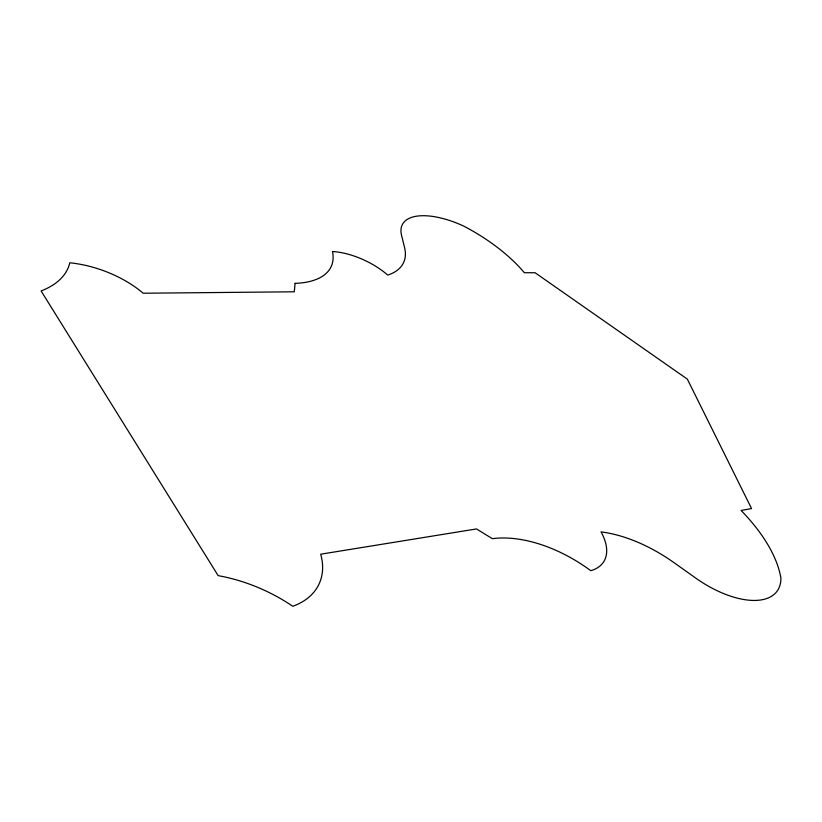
<?xml version="1.0" encoding="UTF-8"?>
<svg xmlns="http://www.w3.org/2000/svg" width="822" height="822" viewBox="0 0 822 822"><rect width="100%" height="100%" fill="white"/><g stroke="black" fill="none" stroke-linecap="round" stroke-linejoin="round"><path stroke-width="1.23" d="M295.098 283.354L294.286 291.8L143.172 293.228A79.765 43.032 19.7 0 0 69.778 262.783A120.248 60.777 16.9 0 1 41.1 290.947L218.159 575.636A144.292 104.569 25.9 0 1 292.766 606.276A88.077 57.006 24.8 0 0 320.693 554.203L476.483 528.936L492.347 538.667A111.936 66.079 35 0 1 590.771 570.684A60.16 32.962 33.1 0 0 601.026 531.875A112.737 62.287 36.3 0 1 673.65 562.412L694.426 577.157A74.781 37.072 35.8 0 0 780.9 578.154A129.845 65.924 35 0 0 741.084 510.472L751.565 508.582L687.346 379.127L535.081 272.74L524.333 272.719A110.898 50.121 27.7 0 0 463.814 226.142A62.451 27.434 27.9 0 0 401.753 236.13L404.527 247.35A90.451 41.203 25.2 0 1 387.758 275.082A52.598 25.277 26.1 0 0 332.468 251.522A91.078 43.063 23.7 0 1 295.098 283.354"/></g></svg>
